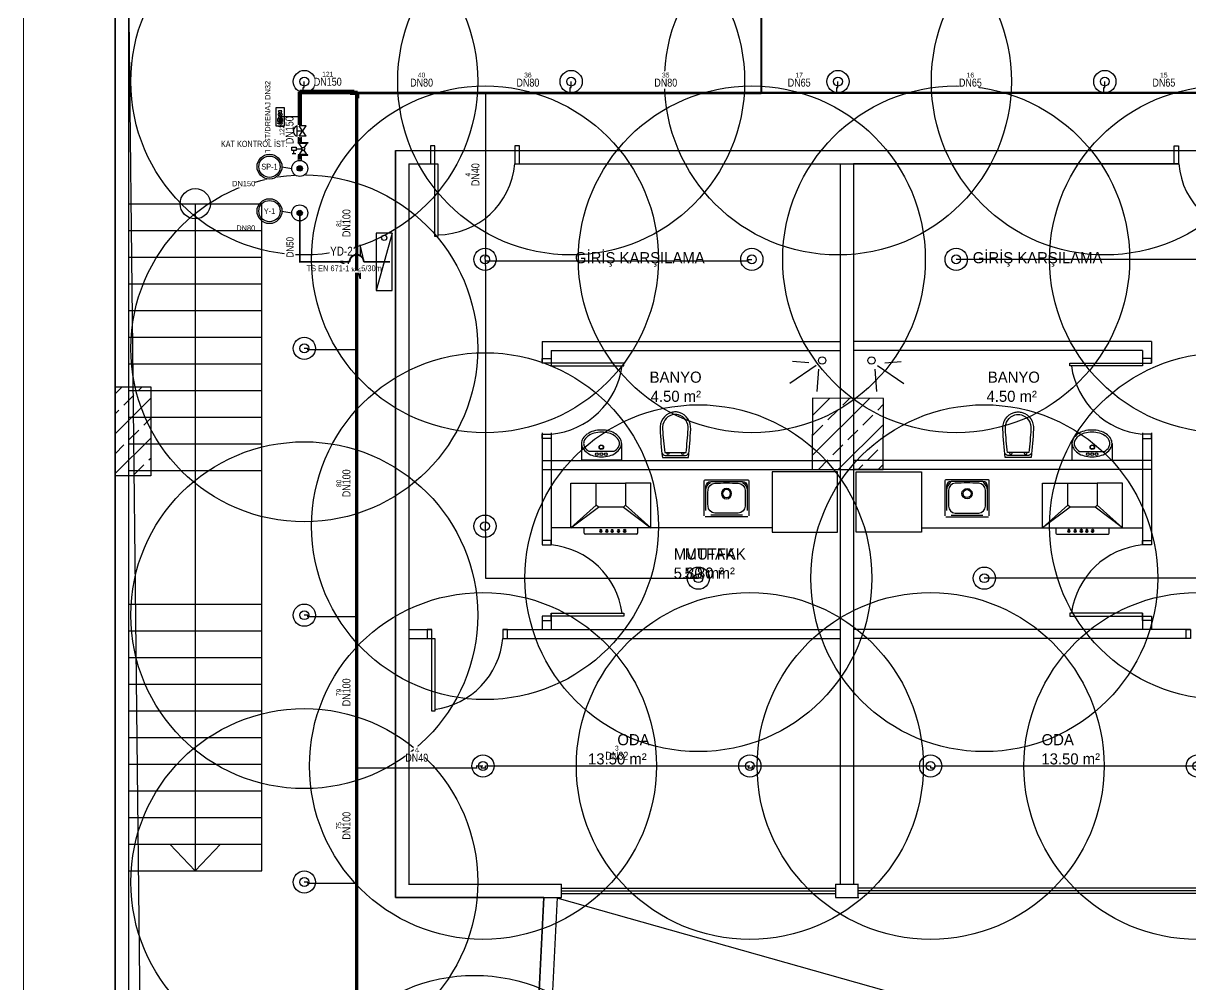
# Model space of a CAD drawing. Header units: centimetres. Extents: x 247996 to 276712, y -458149 to -450648.
# Drawn here: x 254422 to 255735, y -453153 to -452072 of the extents above; entities that cross this region are included whole.
import ezdxf
from ezdxf.enums import TextEntityAlignment as Align

# ---------------------------------------------------------------- set-up
doc = ezdxf.new("R2010")
doc.units = ezdxf.units.CM
doc.layers.add('ANTED', color=144, linetype='Continuous', lineweight=0)
for name, color, linetype in [('MKDU0', 50, 'Continuous'), ('MTY-SPRINKLER', 15, 'Continuous'), ('MTY-SPRINKLER-BORU', 140, 'Continuous'), ('MTY-SPRINKLER-CAP', 141, 'Continuous'), ('MTY-SPRINKLER-KORUMA', 8, 'Continuous'), ('MTY-YANGIN-DOLAP', 1, 'Continuous'), ('MTY-YANGIN-DOLAP-BORU', 1, 'Continuous'), ('MTY-YANGIN-KOLON', 6, 'Continuous'), ('MTY-YANGIN-VANA', 1, 'Continuous')]:
    doc.layers.add(name, color=color, linetype=linetype)
doc.styles.add('MtXpl_Comic_Sans_MS', font='comic.ttf')
doc.styles.add('ROTAS', font='arial.ttf')

# ---------------------------------------------------------------- blocks, each defined once
blk = doc.blocks.new('ASL-SPR-PE')
for radius in [12.5, 5]:
    blk.add_circle((0, 0), radius)
blk = doc.blocks.new('Y-KOLON')
blk.add_hatch(color=7).paths.add_polyline_path([(3, 0), (2.8, 1.1), (2.1, 2.1), (1.1, 2.8), (0, 3), (-1.1, 2.8), (-2.1, 2.1), (-2.8, 1.1), (-3, 0), (-2.8, -1.1), (-2.1, -2.1), (-1.1, -2.8), (0, -3), (1.1, -2.8), (2.1, -2.1), (2.8, -1.1)])
for radius in [9, 3]:
    blk.add_circle((0, 0), radius)
blk = doc.blocks.new('ASL-YD-PLAN')
for p, q in [((0, 32.8), (-5, 22)), ((5, 22), (0, 32.8)), ((-5, 22), (5, 22)), ((0, 22), (0, 12.3)), ((-21.2, 7.3), (0, 12.3)), ((21.2, 7.3), (-21.2, 7.3)), ((0, 2.3), (21.2, 7.3)), ((0, 2.3), (0, -7.8)), ((36, -32.8), (-36, -12.8)), ((30, -22.8), (30, -22.8))]:
    blk.add_line(p, q)
for points in [[(-36, -12.8), (-36, -32.8), (36, -32.8), (36, -12.8), (-36, -12.8)], [(36, -32.8), (-36, -12.8), (-36, -32.8), (36, -32.8)]]:
    blk.add_lwpolyline(points)
blk.add_circle((30, -22.8), 3.25)
blk = doc.blocks.new('ASL-IZL-KELEBEK')
for p, q in [((-4.4, -6.8), (-17.1, 1.9)), ((-17.1, -22.4), (-17.1, 1.9)), ((-15.3, 12.6), (-15.3, 23.4)), ((-15.3, 12.6), (-15.3, 23.4)), ((-15.3, 12.6), (-15.3, 23.4)), ((-15.3, 12.6), (-15.3, 23.4)), ((-15.3, 18), (-4.7, 18)), ((-15.3, 18), (-4.7, 18)), ((-15.3, 18), (-4.7, 18)), ((-15.3, 18), (-4.7, 18)), ((0.1, 10.8), (0.1, -10.2)), ((4.6, -6.7), (17.1, 1.9)), ((17.1, -22.4), (17.1, 1.9)), ((-17.1, -22.4), (-4.4, -13.6)), ((17.1, -22.4), (4.6, -13.7))]:
    blk.add_line(p, q)
for points in [[(-18.2, 4.8), (-20, 4.8), (-20, -25.2), (-18.2, -25.2), (-18.2, 4.8)], [(4.9, 25.2), (4.9, 10.8), (-4.7, 10.8), (-4.7, 25.2), (4.9, 25.2)], [(4.9, 25.2), (4.9, 10.8), (-4.7, 10.8), (-4.7, 25.2), (4.9, 25.2)], [(4.9, 25.2), (4.9, 10.8), (-4.7, 10.8), (-4.7, 25.2), (4.9, 25.2)], [(4.9, 25.2), (4.9, 10.8), (-4.7, 10.8), (-4.7, 25.2), (4.9, 25.2)], [(18.2, 4.8), (20, 4.8), (20, -25.2), (18.2, -25.2), (18.2, 4.8)]]:
    blk.add_lwpolyline(points)
blk.add_circle((0.1, -10.2), 5.68)
blk = doc.blocks.new('ASL-FS')
for p, q in [((-16.3, 7.7), (16.2, 7.7)), ((-16.2, -20), (-16.2, 2)), ((-16.2, 2), (16.3, -20)), ((-16.2, -20), (16.3, 2)), ((0.1, -9), (0.1, 7.7)), ((16.3, -20), (16.3, 2))]:
    blk.add_line(p, q)
blk.add_lwpolyline([(16.2, 7.7), (14.8, 11.1), (12.8, 14.1), (10.1, 16.6), (7, 18.5), (3.5, 19.6), (-0.1, 20), (-3.7, 19.6), (-7.2, 18.5), (-10.3, 16.6), (-12.9, 14.1), (-15, 11.1), (-16.3, 7.7)])
blk = doc.blocks.new('ASL-TEST')
for p, q in [((-34.2, 4.8), (-31.8, 10.2)), ((-28.5, 10.2), (-26.1, 4.8)), ((-27.4, 0), (-21.1, 0)), ((-21.1, 10.2), (-6.9, -10.2)), ((-21.1, -10.2), (-6.9, 10.2)), ((-21.1, 10.2), (-6.9, -10.2)), ((-21.1, -10.2), (-6.9, 10.2)), ((-6.9, 0), (-5.6, 0)), ((-5.6, 8.4), (3.3, 4)), ((-5.6, -8.4), (-5.6, 8.4)), ((5, -6.3), (17.5, 6.3)), ((5, 6.3), (17.5, -6.3)), ((19.2, 4), (28, 8.4)), ((28, -8.4), (28, 8.4)), ((-34.2, -4.8), (-31.8, -10.2)), ((-28.5, -10.2), (-26.1, -4.8)), ((-5.6, -8.4), (3.3, -4)), ((19.2, -4), (28, -8.4))]:
    blk.add_line(p, q)
for points in [[(-44.2, -18.7), (-44.2, 18.7), (44.2, 18.7), (44.2, -18.7), (-44.2, -18.7)], [(-34.2, -4.8), (-34.2, 4.8)], [(-27.4, -2.4), (-27.4, 2.4), (-33.2, 2.4), (-33.2, -2.4), (-27.4, -2.4)], [(-31.8, 10.2), (-28.5, 10.2)], [(-26.1, -4.8), (-26.1, 4.8)], [(-21.1, -10.2), (-21.1, 10.2), (-6.9, 10.2), (-6.9, -10.2), (-21.1, -10.2)], [(-31.8, -10.2), (-28.5, -10.2)]]:
    blk.add_lwpolyline(points)
blk.add_circle((11.2, 0), 8.88)

msp = doc.modelspace()

# ---------------------------------------------------------------- linework, layer by layer
at = {"layer": 'ANTED'}
msp.add_line((254422.3, -450649.1), (254422.3, -458149.1), dxfattribs=at)
at = {"layer": 'MKDU0', "color": 8, "ltscale": 0.03}
for p, q in [((254525.5, -450830.7), (254525.5, -453404.6)), ((254525.5, -453404.6), (254525.5, -450830.7)), ((254540.5, -450845.8), (254540.5, -453404.6)), ((254540.7, -452064.7), (254555.6, -453375.7)), ((254840.5, -452214.7), (254840.5, -453054.7)), ((254840.5, -452214.7), (254884.9, -452214.7)), ((254840.5, -453054.7), (254840.5, -452214.7)), ((254840.5, -452214.7), (256095.1, -452214.7)), ((254979.9, -452214.7), (255721.1, -452214.7)), ((254855.5, -452229.7), (254888.2, -452229.7)), ((254979.9, -452229.7), (255721.1, -452229.7)), ((255340.5, -452229.7), (255340.5, -453039.7)), ((255340.5, -452229.7), (255340.5, -453009.7)), ((255355.5, -452229.7), (255355.5, -453009.7)), ((255355.5, -452229.7), (255355.5, -453039.7)), ((255721.1, -452229.7), (255355.5, -452229.7)), ((255355.5, -452229.7), (255355.5, -453039.7)), ((254615.5, -452274.7), (254615.5, -453024.7)), ((254540.5, -452334.7), (254690.5, -452334.7)), ((254540.5, -452364.7), (254690.5, -452364.7)), ((254540.5, -452394.7), (254690.5, -452394.7)), ((254540.5, -452424.7), (254690.5, -452424.7)), ((254540.5, -452424.7), (254690.5, -452424.7)), ((255005.5, -452429.7), (255340.5, -452429.7)), ((255005.5, -452429.7), (255005.5, -452453.8)), ((255690.5, -452429.7), (255355.5, -452429.7)), ((255690.5, -452429.7), (255690.5, -452453.8)), ((255015.5, -452439.7), (255340.5, -452439.7)), ((255015.5, -452439.7), (255015.5, -452457.1)), ((255680.5, -452439.7), (255355.5, -452439.7)), ((255680.5, -452439.7), (255680.5, -452457.1)), ((254540.5, -452454.7), (254690.5, -452454.7)), ((255313.6, -452456.6), (255284, -452476.8)), ((255305.2, -452453.4), (255286.8, -452452)), ((255382.4, -452456.6), (255412, -452476.8)), ((255390.8, -452453.4), (255409.2, -452452)), ((255316.4, -452460.5), (255314.4, -452485.9)), ((255379.6, -452460.5), (255381.6, -452485.9)), ((254525.6, -452488.3), (254533.3, -452480.6)), ((254525.6, -452480.6), (254565.6, -452480.6)), ((254525.6, -452580.6), (254525.6, -452480.6)), ((254552.2, -452484.2), (254555.7, -452480.6)), ((254565.6, -452480.6), (254565.6, -452580.6)), ((254525.6, -452533.2), (254565.6, -452493.2)), ((254535.4, -452501), (254546.6, -452489.8)), ((254540.5, -452484.7), (254690.5, -452484.7)), ((255309.4, -452493.3), (255309.1, -452573.3)), ((255309.1, -452557.9), (255373.5, -452493.5)), ((255309.3, -452512.9), (255328.8, -452493.4)), ((255389.4, -452493.6), (255309.4, -452493.3)), ((255343.6, -452501), (255351.1, -452493.5)), ((255389.1, -452573.6), (255389.4, -452493.6)), ((254525.6, -452510.7), (254529.8, -452506.6)), ((255326.8, -452517.8), (255338, -452506.6)), ((255382.9, -452506.6), (255389.3, -452500.2)), ((254540.5, -452514.7), (254690.5, -452514.7)), ((254557.8, -452523.5), (254565.6, -452515.7)), ((255338.5, -452573.4), (255389.3, -452522.7)), ((255366.1, -452523.5), (255377.3, -452512.2)), ((254541, -452540.3), (254552.2, -452529.1)), ((255005.5, -452532.3), (255005.5, -452658.2)), ((255015.5, -452532.3), (255015.5, -452658.2)), ((255309.9, -452534.7), (255321.2, -452523.5)), ((255349.2, -452540.3), (255360.4, -452529.1)), ((255680.5, -452532.3), (255680.5, -452658.2)), ((255690.5, -452532.3), (255690.5, -452658.2)), ((254525.6, -452578.1), (254565.6, -452538.1)), ((254525.6, -452555.7), (254535.4, -452545.9)), ((254540.5, -452544.7), (254690.5, -452544.7)), ((255049.8, -452544.2), (255049.8, -452562.9)), ((255094.8, -452544.2), (255094.8, -452562.9)), ((255332.4, -452557.1), (255343.6, -452545.9)), ((255388.5, -452545.9), (255389.2, -452545.2)), ((255601.2, -452544.2), (255601.2, -452562.9)), ((255646.2, -452544.2), (255646.2, -452562.9)), ((254563.4, -452562.7), (254565.6, -452560.6)), ((255086.3, -452553.2), (255058.2, -452553.2)), ((255371.7, -452562.7), (255382.9, -452551.5)), ((255609.7, -452553.2), (255637.8, -452553.2)), ((254540.5, -452574.7), (254690.5, -452574.7)), ((254546.6, -452579.6), (254557.8, -452568.4)), ((255005.5, -452563.4), (255340.5, -452563.4)), ((255005.5, -452573.4), (255340.5, -452573.4)), ((255094.8, -452562.9), (255049.8, -452562.9)), ((255309.1, -452573.3), (255389.1, -452573.6)), ((255316.2, -452573.3), (255326.8, -452562.7)), ((255690.5, -452563.4), (255355.5, -452563.4)), ((255690.5, -452573.4), (255355.5, -452573.4)), ((255360.9, -452573.5), (255366.1, -452568.4)), ((255383.3, -452573.6), (255389.1, -452567.8)), ((255601.2, -452562.9), (255646.2, -452562.9)), ((254565.6, -452580.6), (254525.6, -452580.6)), ((255187.8, -452625.6), (255187.8, -452586.2)), ((255188.8, -452585.2), (255236.8, -452585.2)), ((255195, -452587), (255230.7, -452587)), ((255237.8, -452586.2), (255237.8, -452625.6)), ((255337.6, -452576.2), (255264, -452576.2)), ((255264, -452576.2), (255264, -452643.9)), ((255337.6, -452643.9), (255337.6, -452576.2)), ((255358.4, -452576.2), (255432, -452576.2)), ((255358.4, -452643.9), (255358.4, -452576.2)), ((255432, -452576.2), (255432, -452643.9)), ((255458.2, -452586.2), (255458.2, -452625.6)), ((255507.2, -452585.2), (255459.2, -452585.2)), ((255501, -452587), (255465.3, -452587)), ((255508.2, -452625.6), (255508.2, -452586.2)), ((255037.9, -452588.9), (255066.4, -452588.9)), ((255037.9, -452638.9), (255037.9, -452588.9)), ((255127.9, -452588.9), (255099.4, -452588.9)), ((255127.9, -452638.9), (255127.9, -452588.9)), ((255189.7, -452619.5), (255189.7, -452592.3)), ((255236, -452592.3), (255236, -452619.5)), ((255460, -452592.3), (255460, -452619.5)), ((255506.3, -452619.5), (255506.3, -452592.3)), ((255568.1, -452588.9), (255596.6, -452588.9)), ((255568.1, -452638.9), (255568.1, -452588.9)), ((255658.1, -452588.9), (255629.6, -452588.9)), ((255658.1, -452638.9), (255658.1, -452588.9)), ((255066.4, -452613.4), (255037.9, -452638.9)), ((255127.9, -452638.9), (255099.4, -452613.4)), ((255568.1, -452638.9), (255596.6, -452613.4)), ((255629.6, -452613.4), (255658.1, -452638.9)), ((255037.9, -452638.9), (255068.9, -452615.9)), ((255096.9, -452615.9), (255127.9, -452638.9)), ((255236.8, -452626.6), (255188.8, -452626.6)), ((255230.7, -452624.8), (255195, -452624.8)), ((255459.2, -452626.6), (255507.2, -452626.6)), ((255465.3, -452624.8), (255501, -452624.8)), ((255599.1, -452615.9), (255568.1, -452638.9)), ((255658.1, -452638.9), (255627.1, -452615.9)), ((255264, -452638.9), (255015.5, -452638.9)), ((255264, -452638.9), (255015.5, -452638.9)), ((255127.9, -452638.9), (255037.9, -452638.9)), ((255052.9, -452645.2), (255052.9, -452638.9)), ((255071.3, -452641), (255071.3, -452643.5)), ((255071.3, -452641), (255071.9, -452641)), ((255071.9, -452641), (255071.9, -452643.5)), ((255077.9, -452641), (255077.9, -452643.5)), ((255077.9, -452641), (255078.5, -452641)), ((255078.5, -452641), (255078.5, -452643.5)), ((255084, -452641), (255084, -452643.5)), ((255084, -452641), (255084.7, -452641)), ((255084.7, -452641), (255084.7, -452643.5)), ((255091, -452641), (255091, -452643.5)), ((255091, -452641), (255091.7, -452641)), ((255091.7, -452641), (255091.7, -452643.5)), ((255098, -452641), (255098, -452643.5)), ((255098, -452641), (255098.7, -452641)), ((255098.7, -452641), (255098.7, -452643.5)), ((255112.9, -452638.9), (255112.9, -452645.2)), ((255432, -452638.9), (255680.5, -452638.9)), ((255432, -452638.9), (255680.5, -452638.9)), ((255568.1, -452638.9), (255658.1, -452638.9)), ((255583.1, -452638.9), (255583.1, -452645.2)), ((255597.3, -452641), (255597.3, -452643.5)), ((255598, -452641), (255597.3, -452641)), ((255598, -452641), (255598, -452643.5)), ((255604.3, -452641), (255604.3, -452643.5)), ((255605, -452641), (255604.3, -452641)), ((255605, -452641), (255605, -452643.5)), ((255611.3, -452641), (255611.3, -452643.5)), ((255611.9, -452641), (255611.3, -452641)), ((255611.9, -452641), (255611.9, -452643.5)), ((255617.5, -452641), (255617.5, -452643.5)), ((255618.1, -452641), (255617.5, -452641)), ((255618.1, -452641), (255618.1, -452643.5)), ((255624.1, -452641), (255624.1, -452643.5)), ((255624.7, -452641), (255624.1, -452641)), ((255624.7, -452641), (255624.7, -452643.5)), ((255643.1, -452645.2), (255643.1, -452638.9)), ((255111.9, -452646.2), (255053.9, -452646.2)), ((255071.3, -452643.5), (255071.3, -452644)), ((255071.9, -452644), (255071.3, -452644)), ((255071.9, -452643.5), (255071.9, -452644)), ((255077.9, -452643.5), (255077.9, -452644)), ((255078.5, -452644), (255077.9, -452644)), ((255078.5, -452643.5), (255078.5, -452644)), ((255084, -452643.5), (255084, -452644)), ((255084, -452644), (255084.7, -452644)), ((255084.7, -452643.5), (255084.7, -452644)), ((255091, -452643.5), (255091, -452644)), ((255091, -452644), (255091.7, -452644)), ((255091.7, -452643.5), (255091.7, -452644)), ((255098, -452643.5), (255098, -452644)), ((255098, -452644), (255098.7, -452644)), ((255098.7, -452643.5), (255098.7, -452644)), ((255264, -452643.9), (255337.6, -452643.9)), ((255432, -452643.9), (255358.4, -452643.9)), ((255584.1, -452646.2), (255642.1, -452646.2)), ((255597.3, -452643.5), (255597.3, -452644)), ((255598, -452644), (255597.3, -452644)), ((255598, -452643.5), (255598, -452644)), ((255604.3, -452643.5), (255604.3, -452644)), ((255605, -452644), (255604.3, -452644)), ((255605, -452643.5), (255605, -452644)), ((255611.3, -452643.5), (255611.3, -452644)), ((255611.9, -452644), (255611.3, -452644)), ((255611.9, -452643.5), (255611.9, -452644)), ((255617.5, -452643.5), (255617.5, -452644)), ((255617.5, -452644), (255618.1, -452644)), ((255618.1, -452643.5), (255618.1, -452644)), ((255624.1, -452643.5), (255624.1, -452644)), ((255624.1, -452644), (255624.7, -452644)), ((255624.7, -452643.5), (255624.7, -452644)), ((254540.5, -452724.7), (254690.5, -452724.7)), ((255005.5, -452738.2), (255005.5, -452753.4)), ((255015.5, -452734.9), (255015.5, -452753.4)), ((255680.5, -452734.9), (255680.5, -452753.4)), ((255690.5, -452738.2), (255690.5, -452753.4)), ((254540.5, -452754.7), (254690.5, -452754.7)), ((254855.5, -452753.4), (254881.4, -452753.4)), ((254961.4, -452753.4), (255340.5, -452753.4)), ((255734.6, -452753.4), (255355.5, -452753.4)), ((254855.5, -452763.4), (254884.7, -452763.4)), ((254961.4, -452763.4), (255340.5, -452763.4)), ((255734.6, -452763.4), (255355.5, -452763.4)), ((254540.5, -452784.7), (254690.5, -452784.7)), ((254540.5, -452814.7), (254690.5, -452814.7)), ((254540.5, -452844.7), (254690.5, -452844.7)), ((254540.5, -452874.7), (254690.5, -452874.7)), ((254540.5, -452874.7), (254690.5, -452874.7)), ((254540.5, -452904.7), (254690.5, -452904.7)), ((254540.5, -452934.7), (254690.5, -452934.7)), ((254540.5, -452964.7), (254690.5, -452964.7)), ((254540.5, -452994.7), (254690.5, -452994.7)), ((254615.5, -453024.7), (254587, -452994.7)), ((254615.5, -453024.7), (254644, -452994.7)), ((254540.5, -453024.7), (254690.5, -453024.7)), ((254855.1, -453039.7), (255027.4, -453039.7)), ((255027.4, -453054.7), (255027.4, -453039.7)), ((255027.4, -453044.2), (255335.5, -453044.2)), ((255027.4, -453047.2), (255335.5, -453047.2)), ((255335.5, -453039.7), (255361.3, -453039.7)), ((255335.5, -453039.7), (255335.5, -453054.7)), ((255355.5, -453039.7), (255361.3, -453039.7)), ((255360.5, -453039.7), (255360.5, -453054.7)), ((255823.7, -453044.2), (255360.5, -453044.2)), ((255823.7, -453047.2), (255360.5, -453047.2)), ((254840.5, -453054.7), (255027.4, -453054.7)), ((255007.4, -453054.7), (254840.5, -453054.7)), ((255007.4, -453054.7), (254939, -454403.5)), ((254939, -454403.5), (255007.4, -453054.7)), ((255022.4, -453054.7), (254954.8, -454388.5)), ((256332.1, -453424.7), (255022.4, -453055.4)), ((255027.4, -453050.2), (255335.5, -453050.2)), ((255335.5, -453054.7), (255361.7, -453054.7)), ((255823.7, -453050.2), (255360.5, -453050.2))]:
    msp.add_line(p, q, dxfattribs=at)
for points in [[(254884.9, -452209.7), (254879.9, -452209.7), (254879.9, -452229.7), (254884.9, -452229.7), (254884.9, -452209.7)], [(254884.9, -452209.7), (254879.9, -452209.7), (254879.9, -452229.7), (254884.9, -452229.7), (254884.9, -452209.7)], [(254884.9, -452209.7), (254879.9, -452209.7), (254879.9, -452229.7), (254884.9, -452229.7), (254884.9, -452209.7)], [(254979.9, -452209.7), (254974.9, -452209.7), (254974.9, -452229.7), (254979.9, -452229.7), (254979.9, -452209.7)], [(254979.9, -452209.7), (254974.9, -452209.7), (254974.9, -452229.7), (254979.9, -452229.7), (254979.9, -452209.7)], [(254979.9, -452209.7), (254974.9, -452209.7), (254974.9, -452229.7), (254979.9, -452229.7), (254979.9, -452209.7)], [(255716.1, -452209.7), (255721.1, -452209.7), (255721.1, -452229.7), (255716.1, -452229.7), (255716.1, -452209.7)], [(255716.1, -452209.7), (255721.1, -452209.7), (255721.1, -452229.7), (255716.1, -452229.7), (255716.1, -452209.7)], [(255716.1, -452209.7), (255721.1, -452209.7), (255721.1, -452229.7), (255716.1, -452229.7), (255716.1, -452209.7)], [(255005.5, -452453.8), (255005.5, -452448.8), (255015.5, -452448.8), (255015.5, -452453.8), (255005.5, -452453.8)], [(255690.5, -452453.8), (255690.5, -452448.8), (255680.5, -452448.8), (255680.5, -452453.8), (255690.5, -452453.8)], [(255005.5, -452538.8), (255005.5, -452533.8), (255015.5, -452533.8), (255015.5, -452538.8), (255005.5, -452538.8)], [(255690.5, -452538.8), (255690.5, -452533.8), (255680.5, -452533.8), (255680.5, -452538.8), (255690.5, -452538.8)], [(255005.5, -452653.2), (255005.5, -452658.2), (255015.5, -452658.2), (255015.5, -452653.2), (255005.5, -452653.2)], [(255690.5, -452653.2), (255690.5, -452658.2), (255680.5, -452658.2), (255680.5, -452653.2), (255690.5, -452653.2)], [(255005.5, -452738.2), (255005.5, -452743.2), (255015.5, -452743.2), (255015.5, -452738.2), (255005.5, -452738.2)], [(255690.5, -452738.2), (255690.5, -452743.2), (255680.5, -452743.2), (255680.5, -452738.2), (255690.5, -452738.2)], [(254881.4, -452753.4), (254876.4, -452753.4), (254876.4, -452763.4), (254881.4, -452763.4), (254881.4, -452753.4)], [(254966.4, -452753.4), (254961.4, -452753.4), (254961.4, -452763.4), (254966.4, -452763.4), (254966.4, -452753.4)], [(255729.6, -452753.4), (255734.6, -452753.4), (255734.6, -452763.4), (255729.6, -452763.4), (255729.6, -452753.4)]]:
    msp.add_lwpolyline(points, dxfattribs=at)
for points in [[(254884.9, -452229.7), (254888.2, -452229.7), (254888.2, -452311.5), (254884.9, -452311.5)], [(254884.9, -452229.7), (254888.2, -452229.7), (254888.2, -452311.5), (254884.9, -452311.5)], [(254884.9, -452229.7), (254888.2, -452229.7), (254888.2, -452311.5), (254884.9, -452311.5)], [(255015.5, -452453.8), (255015.5, -452457.1), (255097.4, -452457.1), (255097.4, -452453.8)], [(255680.5, -452453.8), (255680.5, -452457.1), (255598.6, -452457.1), (255598.6, -452453.8)], [(255015.5, -452738.2), (255015.5, -452734.9), (255097.4, -452734.9), (255097.4, -452738.2)], [(255680.5, -452738.2), (255680.5, -452734.9), (255598.6, -452734.9), (255598.6, -452738.2)], [(254881.4, -452763.4), (254884.7, -452763.4), (254884.7, -452845.3), (254881.4, -452845.3)]]:
    msp.add_lwpolyline(points, close=True, dxfattribs=at)
for points in [[(255169.9, -452560, 0.01664), (255172.5, -452528.2, 0.351622), (255159.7, -452509.3, 0.068714), (255155.3, -452508.7, 0.068714), (255150.9, -452509.3, 0.351622), (255138.1, -452528.2, 0.01664), (255140.7, -452560)], [(255526.1, -452560, -0.01664), (255523.5, -452528.2, -0.351622), (255536.3, -452509.3, -0.068714), (255540.7, -452508.7, -0.068714), (255545.1, -452509.3, -0.351622), (255557.9, -452528.2, -0.01664), (255555.3, -452560)], [(255167.3, -452554.5, 0.016866), (255169.6, -452528, 0.351778), (255158.9, -452512, 0.068022), (255155.3, -452511.5, 0.068022), (255151.7, -452512, 0.351778), (255140.9, -452528, 0.016866), (255143.3, -452554.5)], [(255528.7, -452554.5, -0.016866), (255526.4, -452528, -0.351778), (255537.1, -452512, -0.068022), (255540.7, -452511.5, -0.068022), (255544.3, -452512, -0.351778), (255555, -452528, -0.016866), (255552.7, -452554.5)]]:
    msp.add_lwpolyline(points, format="xyb", close=True, dxfattribs=at)
for points in [[(255140.4, -452554.6, 0.389191), (255143.8, -452557.6), (255155.3, -452557.6), (255166.8, -452557.6, 0.389191), (255170.2, -452554.6, 0.389191)], [(255555.6, -452554.6, -0.389191), (255552.2, -452557.6), (255540.7, -452557.6), (255529.2, -452557.6, -0.389191), (255525.8, -452554.6, -0.389191)]]:
    msp.add_lwpolyline(points, format="xyb", dxfattribs=at)
for centre, radius in [((254615.5, -452274.7), 17), ((255320.3, -452450.9, 51), 4.14), ((255375.7, -452450.9, 51), 4.14), ((255072, -452548.3), 2.52), ((255072, -452548.3), 2.12), ((255624, -452548.3), 2.52), ((255624, -452548.3), 2.12), ((255067.1, -452556.3), 1.56), ((255072.1, -452556.3), 1.56), ((255077.1, -452556.3), 1.56), ((255618.9, -452556.3), 1.56), ((255623.9, -452556.3), 1.56), ((255628.8, -452556.3), 1.56)]:
    msp.add_circle(centre, radius, dxfattribs=at)
for centre, radius, start, end in [((255808.4, -452222), 87.6, 185.0191, 269.6313), ((255808.4, -452222), 87.6, 185.0191, 269.6313), ((255808.4, -452222), 87.6, 185.0191, 269.6313), ((255007.3, -452445.2), 88.9, 275.3081, 352.3253), ((255688.7, -452445.2), 88.9, 187.6747, 264.6919), ((255065.9, -452547.8), 17.2, 123.8347, 148.2866), ((255065.9, -452547.8), 14.8, 123.8347, 148.2866), ((255069.8, -452553.5), 24.1, 105.5176, 123.8347), ((255069.8, -452553.5), 21.7, 105.5176, 123.8347), ((255072.3, -452562.6), 33.5, 90, 105.5176), ((255072.3, -452562.6), 31.1, 90, 105.5176), ((255072.3, -452562.6), 33.5, 74.4824, 90), ((255072.3, -452562.6), 31.1, 74.4824, 90), ((255074.8, -452553.5), 21.7, 56.1653, 74.4824), ((255074.8, -452553.5), 24.1, 56.1653, 74.4824), ((255078.6, -452547.8), 14.8, 31.7134, 56.1653), ((255078.6, -452547.8), 17.2, 31.7134, 56.1653), ((255617.4, -452547.8), 17.2, 123.8347, 148.2866), ((255617.4, -452547.8), 14.8, 123.8347, 148.2866), ((255621.2, -452553.5), 24.1, 105.5176, 123.8347), ((255621.2, -452553.5), 21.7, 105.5176, 123.8347), ((255623.7, -452562.6), 33.5, 90, 105.5176), ((255623.7, -452562.6), 31.1, 90, 105.5176), ((255623.7, -452562.6), 33.5, 74.4824, 90), ((255623.7, -452562.6), 31.1, 74.4824, 90), ((255626.2, -452553.5), 21.7, 56.1653, 74.4824), ((255626.2, -452553.5), 24.1, 56.1653, 74.4824), ((255630.1, -452547.8), 14.8, 31.7134, 56.1653), ((255630.1, -452547.8), 17.2, 31.7134, 56.1653), ((255060.1, -452544.2), 10.3, 148.2866, 180), ((255060.1, -452544.2), 10.3, 180, 211.7134), ((255060.1, -452544.2), 7.93, 148.2866, 180), ((255060.1, -452544.2), 7.93, 180, 211.7134), ((255065.9, -452540.6), 14.8, 211.7134, 238.6233), ((255078.6, -452540.6), 14.8, 301.3767, 328.2866), ((255084.5, -452544.2), 7.93, 0, 31.7134), ((255084.5, -452544.2), 7.93, 328.2866, 0), ((255084.5, -452544.2), 10.3, 0, 31.7134), ((255084.5, -452544.2), 10.3, 328.2866, 0), ((255611.5, -452544.2), 10.3, 148.2866, 180), ((255611.5, -452544.2), 10.3, 180, 211.7134), ((255611.5, -452544.2), 7.93, 148.2866, 180), ((255611.5, -452544.2), 7.93, 180, 211.7134), ((255617.4, -452540.6), 14.8, 211.7134, 238.6233), ((255630.1, -452540.6), 14.8, 301.3767, 328.2866), ((255635.9, -452544.2), 7.93, 0, 31.7134), ((255635.9, -452544.2), 7.93, 328.2866, 0), ((255635.9, -452544.2), 10.3, 0, 31.7134), ((255635.9, -452544.2), 10.3, 328.2866, 0), ((255065.9, -452540.6), 17.2, 211.7134, 236.1653), ((255069.8, -452534.9), 24.1, 236.1653, 254.4824), ((255072.3, -452525.8), 33.5, 254.4824, 270), ((255072.3, -452525.8), 33.5, 270, 285.5176), ((255074.8, -452534.9), 24.1, 285.5176, 303.8347), ((255078.6, -452540.6), 17.2, 303.8347, 328.2866), ((255147, -452554.5), 1.78, 180, 0), ((255163.6, -452554.5), 1.78, 180, 0), ((255532.4, -452554.5), 1.78, 180, 0), ((255549, -452554.5), 1.78, 180, 0), ((255617.4, -452540.6), 17.2, 211.7134, 236.1653), ((255621.2, -452534.9), 24.1, 236.1653, 254.4824), ((255623.7, -452525.8), 33.5, 254.4824, 270), ((255623.7, -452525.8), 33.5, 270, 285.5176), ((255626.2, -452534.9), 24.1, 285.5176, 303.8347), ((255630.1, -452540.6), 17.2, 303.8347, 328.2866), ((255053.9, -452645.2), 1, 180, 270), ((255071.6, -452642.5), 1.54, 100.5754, 259.4621), ((255071.6, -452642.5), 1.54, 282.6235, 77.3767), ((255078.2, -452642.5), 1.54, 100.5754, 259.4621), ((255078.2, -452642.5), 1.54, 282.6235, 77.3767), ((255084.3, -452642.5), 1.54, 100.5754, 259.4621), ((255084.3, -452642.5), 1.54, 282.6235, 77.3767), ((255091.3, -452642.5), 1.54, 100.5754, 259.4621), ((255091.3, -452642.5), 1.54, 282.6235, 77.3767), ((255098.3, -452642.5), 1.54, 100.5754, 259.4621), ((255098.3, -452642.5), 1.54, 282.6235, 77.3767), ((255111.9, -452645.2), 1, 270, 0), ((255584.1, -452645.2), 1, 180, 270), ((255597.7, -452642.5), 1.54, 102.6233, 257.3765), ((255597.7, -452642.5), 1.54, 280.5379, 79.4246), ((255604.7, -452642.5), 1.54, 102.6233, 257.3765), ((255604.7, -452642.5), 1.54, 280.5379, 79.4246), ((255611.7, -452642.5), 1.54, 102.6233, 257.3765), ((255611.7, -452642.5), 1.54, 280.5379, 79.4246), ((255617.8, -452642.5), 1.54, 102.6233, 257.3765), ((255617.8, -452642.5), 1.54, 280.5379, 79.4246), ((255624.4, -452642.5), 1.54, 102.6233, 257.3765), ((255624.4, -452642.5), 1.54, 280.5379, 79.4246), ((255642.1, -452645.2), 1, 270, 0), ((255007.3, -452746.8), 88.9, 7.6747, 84.6919), ((255688.7, -452746.8), 88.9, 95.3081, 172.3253), ((254872.8, -452755.2), 88.9, 277.6747, 354.6919)]:
    msp.add_arc(centre, radius, start, end, dxfattribs=at)
at = {"layer": 'MKDU0', "color": 8, "ltscale": 0.03, "extrusion": (0, 0, -1)}
for centre, major_axis, start_param, end_param in [((255188.8, -452586.2), (0.707, 0.707), 3.926991, 5.497787), ((255195, -452592.3), (-3.75, 3.75), 5.497787, 7.068583), ((255199.8, -452596.9), (-7.14, 7.14), 5.524757, 6.541187), ((255230.7, -452592.3), (3.75, 3.75), -0.785398, 0.785398), ((255225.8, -452596.9), (7.14, 7.14), -0.258001, 0.758428), ((255236.8, -452586.2), (0.707, 0.707), -0.785398, 0.785398), ((255524.1, -452605.6), (-234.9, 234.9), 5.470817, 5.524757), ((255200, -452596.9), (-5.66, 5.66), 5.524757, 7.028844), ((255212.8, -452920.9), (332.3, 0), 4.67265, 4.752129), ((255212.8, -452600.6), (-4.07, 4.07), 3.926991, 10.210176), ((255212.8, -452600.6), (-3.18, 3.18), 3.926991, 10.210176), ((255225.7, -452596.9), (-5.66, 5.66), 0.825137, 2.329224), ((254901.6, -452605.6), (234.9, 234.9), 0.758428, 0.812368), ((255200, -452614.4), (5.66, 5.66), 2.395934, 3.900021), ((255225.7, -452614.4), (5.66, 5.66), 0.812368, 2.316455), ((255212.8, -452290.4), (332.3, 0), 1.531058, 1.610536)]:
    msp.add_ellipse(centre, major_axis=major_axis, ratio=1, start_param=start_param, end_param=end_param, dxfattribs=at)
at = {"layer": 'MKDU0', "color": 8, "ltscale": 0.03}
for centre, major_axis, start_param, end_param in [((255459.2, -452586.2), (-0.707, 0.707), -0.785398, 0.785398), ((255465.3, -452592.3), (-3.75, 3.75), -0.785398, 0.785398), ((255470.2, -452596.9), (-7.14, 7.14), -0.258001, 0.758428), ((255501, -452592.3), (3.75, 3.75), 5.497787, 7.068583), ((255496.2, -452596.9), (7.14, 7.14), 5.524757, 6.541187), ((255507.2, -452586.2), (-0.707, 0.707), 3.926991, 5.497787), ((255794.4, -452605.6), (-234.9, 234.9), 0.758428, 0.812368), ((255470.3, -452596.9), (5.66, 5.66), 0.825137, 2.329224), ((255483.2, -452920.9), (-332.3, 0), 4.67265, 4.752129), ((255483.2, -452600.6), (4.07, 4.07), 3.926991, 10.210176), ((255483.2, -452600.6), (3.18, 3.18), 3.926991, 10.210176), ((255496, -452596.9), (5.66, 5.66), 5.524757, 7.028844), ((255171.9, -452605.6), (234.9, 234.9), 5.470817, 5.524757), ((255470.3, -452614.4), (-5.66, 5.66), 0.812368, 2.316455), ((255496, -452614.4), (-5.66, 5.66), 2.395934, 3.900021), ((255483.2, -452290.4), (-332.3, 0), 1.531058, 1.610536)]:
    msp.add_ellipse(centre, major_axis=major_axis, ratio=1, start_param=start_param, end_param=end_param, dxfattribs=at)
for points, invisible_edges in [([(255099.4, -452613.4), (255066.4, -452613.4), (255066.4, -452588.9), (255099.4, -452588.9)], 1), ([(255596.6, -452588.9), (255629.6, -452588.9), (255629.6, -452613.4), (255596.6, -452613.4)], 4), ([(255066.4, -452613.4), (255099.4, -452613.4), (255096.9, -452615.9), (255068.9, -452615.9)], 1), ([(255627.1, -452615.9), (255599.1, -452615.9), (255596.6, -452613.4), (255629.6, -452613.4)], 4)]:
    msp.add_3dface(points, dxfattribs=dict(at, invisible_edges=invisible_edges))
at = {"layer": 'MTY-SPRINKLER-BORU'}
for points, const_width in [([(255252, -452150), (255252, -451829)], 2.5), ([(254733, -452235), (254733, -452149)], 5), ([(254733, -452149), (254737, -452149)], 5), ([(254737, -452149), (254792, -452149), (254792, -452150), (254798, -452150)], 5), ([(254798, -452150), (254798, -452154), (254797, -452154), (254797, -452439)], 4), ([(254798, -452150), (254942, -452150)], 3), ([(254942, -452150), (255037, -452150)], 3), ([(254942, -452150), (254942, -452334), (254941.3, -452334), (254941.3, -452337.2)], 1.5), ([(255037, -452150), (255252, -452150)], 3), ([(255252, -452150), (255337, -452150)], 2.5), ([(255337, -452150), (255637, -452150)], 2.5), ([(255637, -452150), (255772, -452150)], 2.5), ([(254797, -452439), (254797, -452739)], 4), ([(254797, -452739), (254797, -452909)], 4), ([(254797, -452909), (254797, -453039)], 4), ([(254797, -452909), (254932, -452909), (254932, -452906.8), (254937, -452906.8)], 1.5), ([(254797, -453039), (254797, -453304), (254798, -453304), (254798, -453310), (254897, -453310)], 4)]:
    msp.add_lwpolyline(points, dxfattribs=dict(at, const_width=const_width))
for points in [[(254737, -452149), (254737, -452144), (254738.1, -452144), (254738.1, -452137.3)], [(255037, -452150), (255037, -452144), (255038.1, -452144), (255038.1, -452137.3)], [(255337, -452150), (255337, -452144), (255338.1, -452144), (255338.1, -452137.3)], [(255637, -452150), (255637, -452144), (255638.1, -452144), (255638.1, -452137.3)], [(254733, -452149), (254732, -452149)], [(254941.3, -452337.2), (254941.3, -452339)], [(254941.3, -452339), (255237, -452339), (255237, -452337.2), (255241.3, -452337.2)], [(254941.3, -452339), (254941.3, -452344), (254942, -452344), (254942, -452634), (254941.3, -452634), (254941.3, -452637.2), (254941.3, -452644), (254942, -452644), (254942, -452695.7), (255181.2, -452695.7)], [(255771, -452339), (255767, -452339), (255767, -452337.2), (255471, -452337.2)], [(255771, -452339), (255771, -452344), (255772, -452344), (255772, -452634), (255771, -452634), (255771, -452637.2), (255771, -452644), (255772, -452644), (255772, -452695.7), (255502.6, -452695.7)], [(254797, -452439), (254742, -452439), (254742, -452437.3), (254738.1, -452437.3)], [(254797, -452739), (254742, -452739), (254742, -452737.3), (254738.1, -452737.3)], [(254937, -452906.8), (254937, -452909), (254942, -452909), (254942, -452906.8), (255237, -452906.8)], [(254937, -452906.8), (254939, -452906.8)], [(255237, -452906.8), (255237, -452909), (255242, -452909), (255242, -452906.8), (255442, -452906.8)], [(255237, -452906.8), (255239, -452906.8)], [(255442, -452906.8), (255442, -452909), (255447, -452909), (255447, -452906.8), (255742.2, -452906.8)], [(255442, -452906.8), (255442.2, -452906.8)], [(254797, -453039), (254742, -453039), (254742, -453037.3), (254738.1, -453037.3)]]:
    msp.add_lwpolyline(points, dxfattribs=at)
at = {"layer": 'MTY-SPRINKLER-KORUMA'}
for centre in [(254738.1, -452137.3), (255038.1, -452137.3), (255338.1, -452137.3), (255638.1, -452137.3), (254941.3, -452337.2), (255241.3, -452337.2), (255471, -452337.2), (255771, -452337.2), (254738.1, -452437.3), (254941.3, -452637.2), (255771, -452637.2), (255181.2, -452695.7), (255502.6, -452695.7), (254738.1, -452737.3), (254939, -452906.8), (255239, -452906.8), (255442.2, -452906.8), (255742.2, -452906.8), (254738.1, -453037.3), (254929.5, -453337.3)]:
    msp.add_circle(centre, 195, dxfattribs=at)

# ---------------------------------------------------------------- block references
at = {"layer": 'MTY-SPRINKLER'}
for p in [(254738.1, -452137.3), (255038.1, -452137.3), (255338.1, -452137.3), (255638.1, -452137.3), (254941.3, -452337.2), (255241.3, -452337.2), (255471, -452337.2), (254738.1, -452437.3), (254941.3, -452637.2), (255181.2, -452695.7), (255502.6, -452695.7), (254738.1, -452737.3), (254939, -452906.8), (255239, -452906.8), (255442.2, -452906.8), (255742.2, -452906.8), (254738.1, -453037.3)]:
    msp.add_blockref('ASL-SPR-PE', p, dxfattribs=at)

# ---------------------------------------------------------------- texts
at = {"layer": 'MKDU0', "color": 8, "ltscale": 0.03, "style": 'MtXpl_Comic_Sans_MS'}
for s, p in [('GİRİŞ KARŞILAMA', (255042.4, -452341.6)), ('BANYO', (255506.6, -452475.9)), ('4.50 m²', (255505.1, -452497.4)), ('MUTFAK', (255153.5, -452674.7)), ('5.80 m²', (255153.4, -452696.2))]:
    msp.add_text(s, height=12.5, dxfattribs=at).set_placement(p)
for s, p in [('GİRİŞ KARŞILAMA', (255489.6, -452341.6)), ('BANYO', (255126.3, -452475.9)), ('4.50 m²', (255127.5, -452497.4)), ('MUTFAK', (255165.7, -452674.7)), ('5.80 m²', (255165.6, -452696.2)), ('ODA', (255567.1, -452883.5)), ('13.50 m²', (255566.8, -452905.1))]:
    msp.add_text(s, height=12.5, rotation=360, dxfattribs=at).set_placement(p)

# ---------------------------------------------------------------- next in the draw order: wipeouts: each hides what was drawn before it
for points in [[(254749.7, -452144.2), (254775.7, -452144.2), (254775.7, -452130.8), (254749.7, -452130.8)], [(254857.5, -452145.2), (254878.9, -452145.2), (254878.9, -452131.8), (254857.5, -452131.8)], [(254977, -452145.2), (254998.4, -452145.2), (254998.4, -452131.8), (254977, -452131.8)], [(255132, -452145.2), (255153.4, -452145.2), (255153.4, -452131.8), (255132, -452131.8)], [(255282, -452145.2), (255303.4, -452145.2), (255303.4, -452131.8), (255282, -452131.8)], [(255474.5, -452145.2), (255495.9, -452145.2), (255495.9, -452131.8), (255474.5, -452131.8)], [(255692, -452145.2), (255713.4, -452145.2), (255713.4, -452131.8), (255692, -452131.8)], [(254728.2, -452206.8), (254728.2, -452180.8), (254714.8, -452180.8), (254714.8, -452206.8)], [(254714, -452233), (254712.9, -452227.3), (254709.6, -452222.4), (254704.7, -452219.1), (254699, -452218), (254693.3, -452219.1), (254688.4, -452222.4), (254685.1, -452227.3), (254684, -452233), (254685.1, -452238.7), (254688.4, -452243.6), (254693.3, -452246.9), (254699, -452248), (254704.7, -452246.9), (254709.6, -452243.6), (254712.9, -452238.7)], [(254743, -452235), (254742.2, -452231.2), (254740.1, -452227.9), (254736.8, -452225.8), (254733, -452225), (254729.2, -452225.8), (254725.9, -452227.9), (254723.8, -452231.2), (254723, -452235), (254723.8, -452238.8), (254725.9, -452242.1), (254729.2, -452244.2), (254733, -452245), (254736.8, -452244.2), (254740.1, -452242.1), (254742.2, -452238.8)], [(254937.2, -452254.5), (254937.2, -452233.1), (254923.8, -452233.1), (254923.8, -452254.5)], [(254714, -452283), (254712.9, -452277.3), (254709.6, -452272.4), (254704.7, -452269.1), (254699, -452268), (254693.3, -452269.1), (254688.4, -452272.4), (254685.1, -452277.3), (254684, -452283), (254685.1, -452288.7), (254688.4, -452293.6), (254693.3, -452296.9), (254699, -452298), (254704.7, -452296.9), (254709.6, -452293.6), (254712.9, -452288.7)], [(254743, -452285), (254742.2, -452281.2), (254740.1, -452277.9), (254736.8, -452275.8), (254733, -452275), (254729.2, -452275.8), (254725.9, -452277.9), (254723.8, -452281.2), (254723, -452285), (254723.8, -452288.8), (254725.9, -452292.1), (254729.2, -452294.2), (254733, -452295), (254736.8, -452294.2), (254740.1, -452292.1), (254742.2, -452288.8)], [(254792.2, -452311.3), (254792.2, -452285.3), (254778.8, -452285.3), (254778.8, -452311.3)], [(254792.2, -452603.8), (254792.2, -452577.8), (254778.8, -452577.8), (254778.8, -452603.8)], [(254792.2, -452838.8), (254792.2, -452812.8), (254778.8, -452812.8), (254778.8, -452838.8)], [(255077, -452902.1), (255098.4, -452902.1), (255098.4, -452888.6), (255077, -452888.6)], [(254852, -452904.2), (254873.4, -452904.2), (254873.4, -452890.8), (254852, -452890.8)], [(254792.2, -452988.8), (254792.2, -452962.8), (254778.8, -452962.8), (254778.8, -452988.8)]]:
    msp.add_wipeout(points)

# ---------------------------------------------------------------- next in the draw order: linework, layer by layer
at = {"layer": 'MKDU0', "color": 8, "ltscale": 0.03}
for p in [(254540.5, -452274.7), (254690.5, -453024.7)]:
    msp.add_line(p, (254690.5, -452274.7), dxfattribs=at)
at = {"layer": 'MTY-SPRINKLER-BORU'}
msp.add_lwpolyline([(254733, -452177), (254711, -452177)], dxfattribs=at)
at = {"layer": 'MTY-YANGIN-KOLON'}
for p, q in [((254713, -452233), (254724, -452235)), ((254713, -452283), (254724, -452285))]:
    msp.add_line(p, q, dxfattribs=at)
for centre, radius in [((254699, -452233), 14), ((254699, -452233), 12), ((254699, -452283), 14), ((254699, -452283), 12)]:
    msp.add_circle(centre, radius, dxfattribs=at)

# ---------------------------------------------------------------- next in the draw order: block references
for p in [(254733, -452235), (254733, -452285)]:
    msp.add_blockref('Y-KOLON', p, dxfattribs=at)

# ---------------------------------------------------------------- next in the draw order: texts
at = {"layer": 'MTY-SPRINKLER-CAP', "style": 'ROTAS', "width": 0.8}
for s, p in [('DN150', (254764.5, -452137.5)), ('DN80', (254870, -452138.5)), ('DN80', (254989.5, -452138.5)), ('DN80', (255144.5, -452138.5)), ('DN65', (255294.5, -452138.5)), ('DN65', (255487, -452138.5)), ('DN65', (255704.5, -452138.5)), ('DN40', (254864.5, -452897.5)), ('DN32', (255089.5, -452895.3))]:
    msp.add_text(s, height=9, dxfattribs=at).set_placement(p, align=Align.MIDDLE_CENTER)
for s, p in [('DN150', (254721.5, -452192)), ('DN40', (254930.5, -452242)), ('DN100', (254785.5, -452296.5)), ('DN100', (254785.5, -452589)), ('DN100', (254785.5, -452824)), ('DN100', (254785.5, -452974))]:
    msp.add_text(s, height=9, rotation=90, dxfattribs=at).set_placement(p, align=Align.MIDDLE_CENTER)
at = {"layer": 'MTY-YANGIN-KOLON', "style": 'ROTAS', "width": 0.8}
for s, p in [('SP-1', (254699, -452233)), ('Y-1', (254699, -452283))]:
    msp.add_text(s, height=6.5, dxfattribs=at).set_placement(p, align=Align.MIDDLE_CENTER)

# ---------------------------------------------------------------- next in the draw order: wipeouts: each hides what was drawn before it
for points in [[(254758.3, -452133), (254768.5, -452133), (254768.5, -452124.9), (254758.3, -452124.9)], [(254865.2, -452134), (254872.7, -452134), (254872.7, -452125.9), (254865.2, -452125.9)], [(254984.7, -452134), (254992.2, -452134), (254992.2, -452125.9), (254984.7, -452125.9)], [(255139.7, -452134), (255147.2, -452134), (255147.2, -452125.9), (255139.7, -452125.9)], [(255289.7, -452134), (255297.2, -452134), (255297.2, -452125.9), (255289.7, -452125.9)], [(255482.2, -452134), (255489.7, -452134), (255489.7, -452125.9), (255482.2, -452125.9)], [(255699.7, -452134), (255707.2, -452134), (255707.2, -452125.9), (255699.7, -452125.9)], [(254717, -452198.2), (254717, -452188), (254708.9, -452188), (254708.9, -452198.2)], [(254741, -452213), (254740.4, -452209.9), (254738.7, -452207.3), (254736.1, -452205.6), (254733, -452205), (254729.9, -452205.6), (254727.3, -452207.3), (254725.6, -452209.9), (254725, -452213), (254725.6, -452216.1), (254727.3, -452218.7), (254729.9, -452220.4), (254733, -452221), (254736.1, -452220.4), (254738.7, -452218.7), (254740.4, -452216.1)], [(254926, -452245.5), (254926, -452240.7), (254917.9, -452240.7), (254917.9, -452245.5)], [(254664.5, -452256.5), (254681.8, -452256.5), (254681.8, -452247.5), (254664.5, -452247.5)], [(254667.5, -452306.5), (254681.8, -452306.5), (254681.8, -452297.5), (254667.5, -452297.5)], [(254781, -452301.3), (254781, -452293.8), (254772.9, -452293.8), (254772.9, -452301.3)], [(254781, -452593.8), (254781, -452586.3), (254772.9, -452586.3), (254772.9, -452593.8)], [(254781, -452828.8), (254781, -452821.3), (254772.9, -452821.3), (254772.9, -452828.8)], [(254861, -452893), (254865.8, -452893), (254865.8, -452884.9), (254861, -452884.9)], [(255086, -452890.8), (255090.8, -452890.8), (255090.8, -452882.7), (255086, -452882.7)], [(254781, -452978.8), (254781, -452971.3), (254772.9, -452971.3), (254772.9, -452978.8)]]:
    msp.add_wipeout(points)

# ---------------------------------------------------------------- next in the draw order: linework, layer by layer
at = {"layer": 'MKDU0', "color": 8, "ltscale": 0.03}
for p, q in [((254855.5, -452229.7), (254855.5, -453039.7)), ((254540.5, -452304.7), (254690.5, -452304.7))]:
    msp.add_line(p, q, dxfattribs=at)
msp.add_arc((254887.6, -452222), 87.6, 270.3687, 354.9809, dxfattribs=at)
msp.add_arc((254887.6, -452222), 87.6, 270.3687, 354.9809, dxfattribs=at)
msp.add_arc((254887.6, -452222), 87.6, 270.3687, 354.9809, dxfattribs=at)
at = {"layer": 'MTY-YANGIN-DOLAP-BORU', "const_width": 2}
msp.add_lwpolyline([(254733, -452285), (254733, -452340), (254834.5, -452340)], dxfattribs=at)

# ---------------------------------------------------------------- next in the draw order: block references
at = {"layer": 'MTY-YANGIN-DOLAP', "xscale": 0.9, "yscale": 0.9, "rotation": 90}
msp.add_blockref('ASL-YD-PLAN', (254807.5, -452340), dxfattribs=at)
at = {"layer": 'MTY-YANGIN-VANA', "rotation": 90}
for name, p, xscale, yscale in [('ASL-TEST', (254711, -452177), 0.24, 0.24), ('ASL-IZL-KELEBEK', (254733, -452213), 0.36, 0.36)]:
    msp.add_blockref(name, p, dxfattribs=dict(at, xscale=xscale, yscale=yscale))

# ---------------------------------------------------------------- next in the draw order: texts
at = {"layer": 'MKDU0', "color": 8, "ltscale": 0.03, "style": 'MtXpl_Comic_Sans_MS'}
for s, p in [('ODA', (255090.1, -452883.5)), ('13.50 m²', (255057.1, -452905.1))]:
    msp.add_text(s, height=12.5, dxfattribs=at).set_placement(p)
at = {"layer": 'MTY-SPRINKLER-CAP', "style": 'ROTAS', "width": 0.8}
for s, p in [('121', (254764.5, -452129)), ('40', (254870, -452130)), ('36', (254989.5, -452130)), ('35', (255144.5, -452130)), ('17', (255294.5, -452130)), ('16', (255487, -452130)), ('15', (255704.5, -452130)), ('4', (254864.5, -452889)), ('3', (255089.5, -452886.8))]:
    msp.add_text(s, height=5.4, dxfattribs=at).set_placement(p, align=Align.MIDDLE_CENTER)
for s, p in [('122', (254713, -452192)), ('4', (254922, -452242)), ('81', (254777, -452296.5)), ('80', (254777, -452589)), ('79', (254777, -452824)), ('75', (254777, -452974))]:
    msp.add_text(s, height=5.4, rotation=90, dxfattribs=at).set_placement(p, align=Align.MIDDLE_CENTER)
at = {"layer": 'MTY-YANGIN-KOLON', "style": 'ROTAS', "width": 0.8}
for s, p in [('DN150', (254683, -452249)), ('DN80', (254683, -452299))]:
    msp.add_text(s, height=6, dxfattribs=at).set_placement(p, align=Align.TOP_RIGHT)

# ---------------------------------------------------------------- next in the draw order: wipeouts: each hides what was drawn before it
for points in [[(254701.5, -452203.2), (254701.5, -452153.2), (254692.5, -452153.2), (254692.5, -452203.2)], [(254740, -452193), (254739.5, -452190.3), (254737.9, -452188.1), (254735.7, -452186.5), (254733, -452186), (254730.3, -452186.5), (254728.1, -452188.1), (254726.5, -452190.3), (254726, -452193), (254726.5, -452195.7), (254728.1, -452197.9), (254730.3, -452199.5), (254733, -452200), (254735.7, -452199.5), (254737.9, -452197.9), (254739.5, -452195.7)], [(254728, -452334.6), (254728, -452315.6), (254716, -452315.6), (254716, -452334.6)], [(254766.6, -452338.5), (254795.4, -452338.5), (254795.4, -452323.5), (254766.6, -452323.5)]]:
    msp.add_wipeout(points)

# ---------------------------------------------------------------- next in the draw order: block references
at = {"layer": 'MTY-YANGIN-VANA', "xscale": 0.36, "yscale": 0.36, "rotation": 90}
msp.add_blockref('ASL-FS', (254733, -452193), dxfattribs=at)

# ---------------------------------------------------------------- next in the draw order: texts
at = {"layer": 'MTY-YANGIN-DOLAP', "style": 'ROTAS', "width": 0.8}
msp.add_text('DN50', height=8, rotation=90, dxfattribs=at).set_placement((254722, -452323.5), align=Align.MIDDLE_CENTER)
msp.add_text('YD-21', height=10, dxfattribs=at).set_placement((254783, -452336), align=Align.BOTTOM_CENTER)
at = {"layer": 'MTY-YANGIN-VANA', "style": 'ROTAS', "width": 0.8}
msp.add_text('TEST/DRENAJ DN32', height=6, rotation=90, dxfattribs=at).set_placement((254697, -452177), align=Align.MIDDLE_CENTER)

# ---------------------------------------------------------------- next in the draw order: wipeouts: each hides what was drawn before it
msp.add_wipeout([(254749.8, -452352.1), (254813.6, -452352.1), (254813.6, -452342.4), (254749.8, -452342.4)])

# ---------------------------------------------------------------- next in the draw order: texts
at = {"layer": 'MTY-YANGIN-DOLAP', "style": 'ROTAS', "width": 0.8}
msp.add_text('TS EN 671-1 Ø25/30m', height=6.5, dxfattribs=at).set_placement((254783, -452344), align=Align.TOP_CENTER)

# ---------------------------------------------------------------- next in the draw order: wipeouts: each hides what was drawn before it
msp.add_wipeout([(254659.2, -452214.8), (254717.6, -452214.8), (254717.6, -452204.2), (254659.2, -452204.2)])

# ---------------------------------------------------------------- next in the draw order: texts
at = {"layer": 'MTY-YANGIN-VANA', "style": 'ROTAS', "width": 0.8}
msp.add_text('KAT KONTROL İST.', height=7, dxfattribs=at).set_placement((254719, -452213), align=Align.BOTTOM_RIGHT)

# ---------------------------------------------------------------- next in the draw order: wipeouts: each hides what was drawn before it
msp.add_wipeout([(254805, -452340), (254804.4, -452336.9), (254802.7, -452334.3), (254800.1, -452332.6), (254797, -452332), (254793.9, -452332.6), (254791.3, -452334.3), (254789.6, -452336.9), (254789, -452340), (254789.6, -452343.1), (254791.3, -452345.7), (254793.9, -452347.4), (254797, -452348), (254800.1, -452347.4), (254802.7, -452345.7), (254804.4, -452343.1)])

# ---------------------------------------------------------------- next in the draw order: linework, layer by layer
at = {"layer": 'MTY-SPRINKLER-BORU', "const_width": 4}
msp.add_lwpolyline([(254797, -452330), (254797, -452350)], dxfattribs=at)
at = {"layer": 'MTY-YANGIN-DOLAP-BORU', "const_width": 2}
msp.add_lwpolyline([(254789, -452340), (254789.3, -452337.9), (254790.1, -452336), (254791.3, -452334.3), (254793, -452333.1), (254794.9, -452332.3), (254797, -452332), (254799.1, -452332.3), (254801, -452333.1), (254802.7, -452334.3), (254803.9, -452336), (254804.7, -452337.9), (254805, -452340)], dxfattribs=at)

doc.saveas('drawing.dxf')
